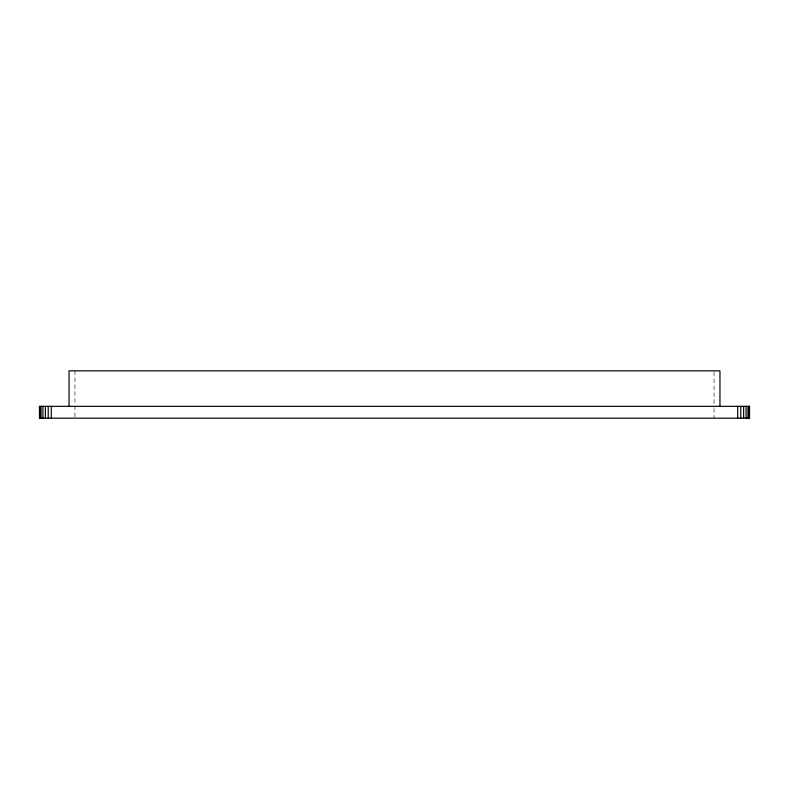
<?xml version="1.0" encoding="UTF-8"?>
<svg xmlns="http://www.w3.org/2000/svg" width="789" height="789" viewBox="0 0 789 789"><rect width="100%" height="100%" fill="white"/><g stroke="black" fill="none" stroke-linecap="round" stroke-linejoin="round"><path stroke-width="0.59" stroke-dasharray="3.94 2.96" d="M714.045 372.043L714.045 407.242M714.045 408.455L714.045 418.17M74.955 370.83L74.955 404.816M74.955 406.029L74.955 416.957"/><path stroke-width="1.18" d="M749.146 406.335L749.146 418.17M747.962 406.335L747.962 418.17M746.088 406.335L746.088 418.17M743.632 406.335L743.632 418.17M740.782 406.335L740.782 418.17M737.715 406.335L737.715 418.17M719.962 406.335L719.962 370.83L69.037 370.83L69.037 406.335M51.285 406.335L51.285 418.17M48.218 406.335L48.218 418.17M45.367 406.335L45.367 418.17M42.912 406.335L42.912 418.17M41.038 406.335L41.038 418.17M39.854 406.335L39.854 418.17M749.55 406.335L39.45 406.335L39.45 418.17L749.55 418.17L749.55 406.335"/></g></svg>
